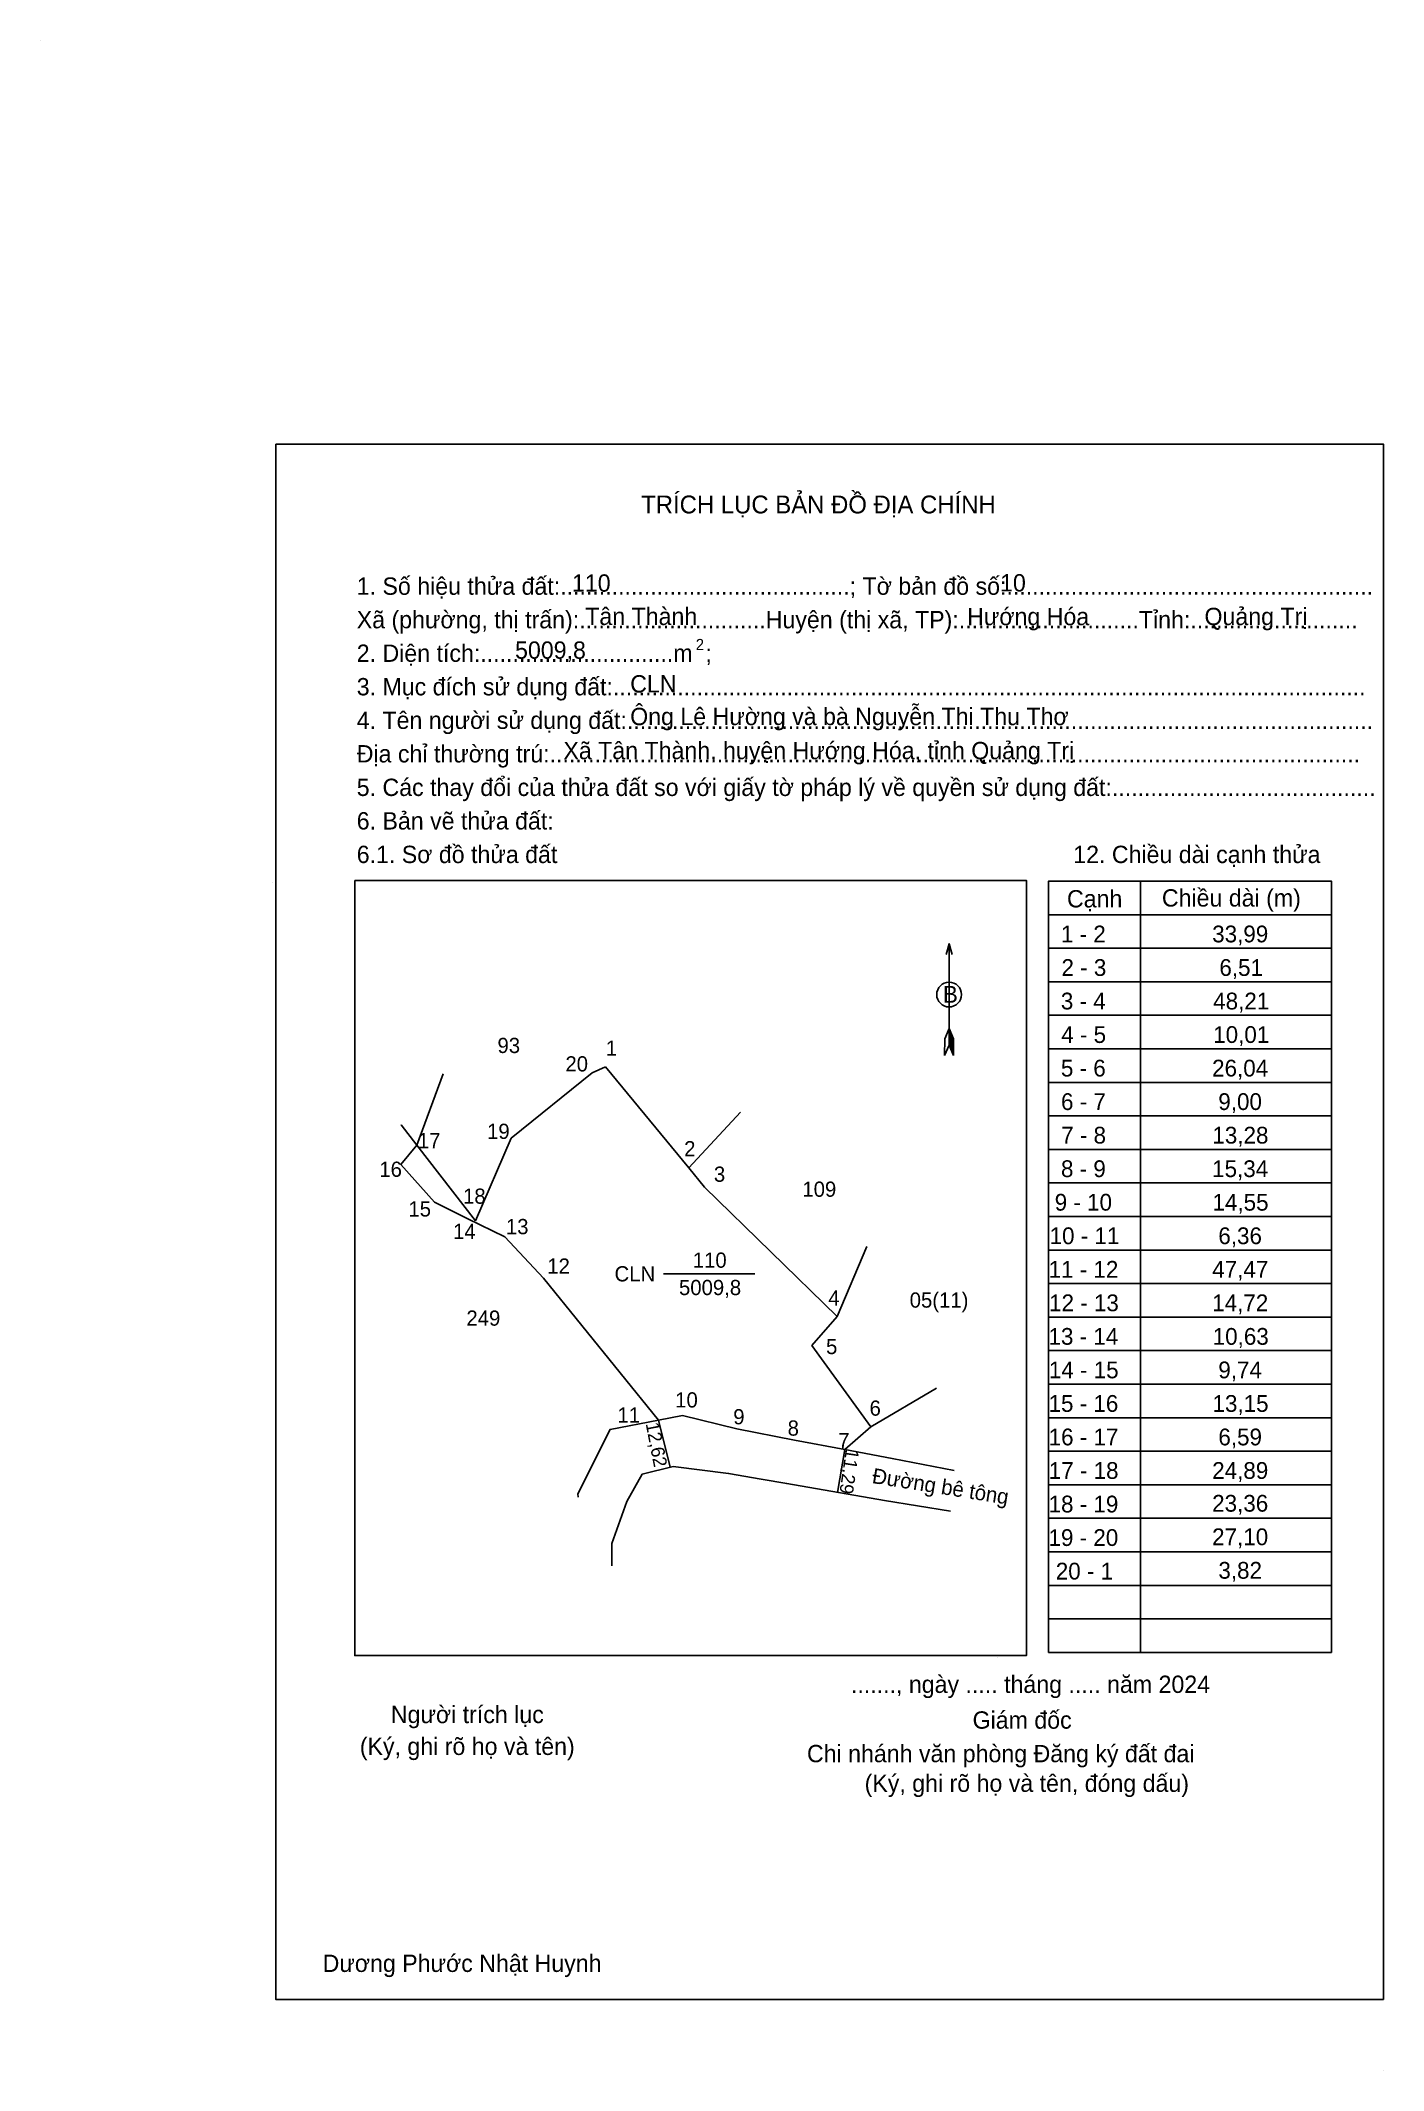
# Model space of a CAD drawing. Extents: x 540779 to 541128, y 1836064 to 1836592.
import ezdxf

# ---------------------------------------------------------------- set-up
doc = ezdxf.new("R2010")
doc.units = 0
for name, color, linetype in [('Level 1', 7, 'Continuous'), ('Level 10', 7, 'Continuous'), ('Level 13', 7, 'Continuous'), ('Level 2', 7, 'Continuous'), ('Level 27', 7, 'Continuous'), ('Level 36', 7, 'Continuous'), ('Level 49', 7, 'Continuous'), ('Level 52', 7, 'Continuous'), ('Level 59', 7, 'Continuous'), ('Level 6', 7, 'Continuous'), ('Level 8', 7, 'Continuous'), ('Level 9', 7, 'Continuous')]:
    doc.layers.add(name, color=color, linetype=linetype)

msp = doc.modelspace()

# ---------------------------------------------------------------- linework, layer by layer
at = {"layer": 'Level 1'}
for p, q in [((540779.05, 1836591.83), (540779.05, 1836591.83)), ((540839.47, 1836373.16), (540839.47, 1836373.16)), ((541065.08, 1836373.38), (541065.08, 1836172.95)), ((541041.11, 1836364.67), (541114.75, 1836364.67)), ((541015.3, 1836357.1), (541015.3, 1836330.74)), ((541041.11, 1836355.95), (541114.75, 1836355.95)), ((541041.11, 1836347.24), (541114.75, 1836347.24)), ((541041.11, 1836338.52), (541114.75, 1836338.52)), ((541014.14, 1836328.05), (541014.2, 1836332.41)), ((541015.3, 1836335.1), (541014.2, 1836332.41)), ((541015.3, 1836335.1), (541016.42, 1836332.41)), ((541015.3, 1836334.72), (541016.42, 1836332.02)), ((541015.3, 1836334.34), (541016.42, 1836331.64)), ((541015.3, 1836333.96), (541016.43, 1836331.25)), ((541015.3, 1836333.57), (541016.43, 1836330.86)), ((541015.3, 1836333.19), (541016.43, 1836330.46)), ((541015.3, 1836332.82), (541016.43, 1836330.07)), ((541015.3, 1836332.44), (541016.45, 1836329.68)), ((541015.3, 1836332.06), (541016.45, 1836329.29)), ((541015.3, 1836331.68), (541016.45, 1836328.89)), ((541016.46, 1836328.05), (541016.42, 1836332.41)), ((541015.3, 1836330.74), (541014.14, 1836328.05)), ((541015.3, 1836331.31), (541016.46, 1836328.52)), ((541015.3, 1836330.74), (541016.46, 1836328.05)), ((541041.11, 1836329.81), (541114.75, 1836329.81)), ((541041.11, 1836321.09), (541114.75, 1836321.09)), ((541041.11, 1836312.38), (541114.75, 1836312.38)), ((541041.11, 1836303.67), (541114.75, 1836303.67)), ((541041.11, 1836294.95), (541114.75, 1836294.95)), ((541041.11, 1836286.24), (541114.75, 1836286.24)), ((541041.11, 1836277.52), (541114.75, 1836277.52)), ((541041.11, 1836268.81), (541114.75, 1836268.81)), ((541041.11, 1836260.09), (541114.75, 1836260.09)), ((541041.11, 1836251.38), (541114.75, 1836251.38)), ((541041.11, 1836242.66), (541114.75, 1836242.66)), ((541041.11, 1836233.95), (541114.75, 1836233.95)), ((541041.11, 1836225.23), (541114.75, 1836225.23)), ((541041.11, 1836216.52), (541114.75, 1836216.52)), ((541041.11, 1836207.8), (541114.75, 1836207.8)), ((541041.11, 1836199.09), (541114.75, 1836199.09)), ((541041.11, 1836190.38), (541114.75, 1836190.38)), ((541041.11, 1836181.66), (541114.75, 1836181.66)), ((541028, 1836171.71), (541028, 1836171.71)), ((541041.11, 1836172.95), (541114.75, 1836172.95)), ((541128.24, 1836064.32), (541128.24, 1836064.32))]:
    msp.add_line(p, q, dxfattribs=at)
for points in [[(541041.11, 1836172.95), (541041.11, 1836373.38), (541114.75, 1836373.38), (541114.75, 1836172.95)], [(541016.06, 1836354.3), (541015.3, 1836357.1), (541014.55, 1836354.3)]]:
    msp.add_lwpolyline(points, dxfattribs=at)
msp.add_circle((541015.3, 1836343.92), 3.22, dxfattribs=at)
at = {"layer": 'Level 10'}
for p, q in [((540901.38, 1836306.61), (540922.49, 1836323.61)), ((540922.49, 1836323.61), (540925.98, 1836325.17)), ((540925.98, 1836325.17), (540947.58, 1836298.92)), ((540892.17, 1836285.14), (540901.38, 1836306.61)), ((540872.69, 1836299.74), (540876.9, 1836304.8)), ((540876.9, 1836304.8), (540892.17, 1836285.14)), ((540881.45, 1836289.93), (540872.69, 1836299.74)), ((540947.58, 1836298.92), (540951.72, 1836293.89)), ((540890.19, 1836285.64), (540881.45, 1836289.93)), ((540951.72, 1836293.89), (540986.22, 1836260.21)), ((540899.73, 1836280.96), (540890.19, 1836285.64)), ((540909.82, 1836270.24), (540899.73, 1836280.96)), ((540939.69, 1836233.34), (540909.82, 1836270.24)), ((540986.22, 1836260.21), (540979.63, 1836252.68)), ((540979.63, 1836252.68), (540994.94, 1836231.61)), ((540939.69, 1836233.34), (540945.93, 1836234.54)), ((540945.93, 1836234.54), (540960.06, 1836231.07)), ((540994.94, 1836231.61), (540988.17, 1836225.68)), ((540960.06, 1836231.07), (540975.12, 1836228.15)), ((540975.12, 1836228.15), (540988.17, 1836225.68))]:
    msp.add_line(p, q, dxfattribs=at)
msp.add_lwpolyline([(540860.73, 1836373.58), (541035.39, 1836373.58), (541035.39, 1836172.13), (540860.73, 1836172.13)], close=True, dxfattribs=at)
msp.add_lwpolyline([(540876.9, 1836304.8), (540872.81, 1836310.06), (540872.81, 1836310.06)], dxfattribs=at)
at = {"layer": 'Level 2'}
msp.add_lwpolyline([(540840.18, 1836486.97), (541128.23, 1836486.97), (541128.23, 1836082.76), (540840.18, 1836082.76)], close=True, dxfattribs=at)
at = {"layer": 'Level 27'}
for p, q in [((540876.9, 1836304.8), (540883.73, 1836323.34)), ((540947.58, 1836298.92), (540961.06, 1836313.36)), ((540986.22, 1836260.21), (540993.89, 1836278.42)), ((540994.94, 1836231.61), (541011.99, 1836241.59))]:
    msp.add_line(p, q, dxfattribs=at)
at = {"layer": 'Level 49'}
for p, q in [((540939.69, 1836233.34), (540942.79, 1836221.1)), ((540988.17, 1836225.68), (540986.26, 1836214.55))]:
    msp.add_line(p, q, dxfattribs=at)
at = {"layer": 'Level 59'}
for p, q in [((540872.81, 1836310.06), (540876.9, 1836304.8)), ((540881.45, 1836289.93), (540872.69, 1836299.74))]:
    msp.add_line(p, q, dxfattribs=at)
at = {"layer": 'Level 8'}
msp.add_line((541015.68, 1836209.69), (540998.5, 1836212.45), dxfattribs=at)
for points in [[(540918.88, 1836213.27), (540918.78, 1836214.15), (540927.14, 1836230.92), (540939.69, 1836233.34)], [(540966.41, 1836217.98), (540957.97, 1836219.45), (540943.56, 1836221.3), (540935.46, 1836219.25), (540931.5, 1836212.17), (540927.6, 1836201.28), (540927.58, 1836195.42)], [(540988.17, 1836225.68), (541000.45, 1836223.36), (541016.59, 1836220.24)], [(540966.41, 1836217.98), (540973.09, 1836216.81), (540998.5, 1836212.45)]]:
    msp.add_lwpolyline(points, dxfattribs=at)
at = {"layer": 'Level 9'}
msp.add_line((540941.06, 1836271.34), (540964.77, 1836271.34), dxfattribs=at)

# ---------------------------------------------------------------- texts
at = {"layer": 'Level 1'}
for s, height, p in [('TRÍCH LỤC BẢN ĐỒ ĐỊA CHÍNH', 4.648, (540935.22, 1836468.95)), ('1. Số hiệu thửa đất:.............................................; Tờ bản đồ số:.........................................................', 4.50255, (540861.26, 1836447.81)), ('Xã (phường, thị trấn):.............................Huyện (thị xã, TP):............................Tỉnh:..........................', 4.50255, (540861.26, 1836439.1)), ('2. Diện tích:..............................m  ;', 4.5026, (540861.26, 1836430.38)), ('2', 2.9, (540949.42, 1836433.43)), ('3. Mục đích sử dụng đất:.....................................................................................................................', 4.50255, (540861.26, 1836421.67)), ('4. Tên người sử dụng đất:....................................................................................................................', 4.50255, (540861.26, 1836412.95)), ('Địa chỉ thường trú:..............................................................................................................................', 4.50255, (540861.26, 1836404.24)), ('5. Các thay đổi của thửa đất so với giấy tờ pháp lý về quyền sử dụng đất:.........................................', 4.50255, (540861.26, 1836395.52)), ('6. Bản vẽ thửa đất:', 4.5026, (540861.26, 1836386.81)), ('6.1. Sơ đồ thửa đất', 4.5026, (540861.26, 1836378.09)), ('12. Chiều dài cạnh thửa', 4.5026, (541047.58, 1836378.09)), ('Cạnh', 4.503, (541045.95, 1836366.56)), ('Chiều dài (m)', 4.5026, (541070.63, 1836366.78)), ('B', 4.36, (541013.69, 1836341.8)), ('......., ngày ..... tháng ..... năm 2024', 4.5026, (540989.78, 1836162.42)), ('Người trích lục', 4.5026, (540870.13, 1836154.58)), ('Giám đốc', 4.503, (541021.4, 1836153.13)), ('(Ký, ghi rõ họ và tên)', 4.5026, (540862.06, 1836146.3)), ('Chi nhánh văn phòng Đăng ký đất đai', 4.5026, (540978.34, 1836144.41)), ('(Ký, ghi rõ họ và tên, đóng dấu)', 4.5026, (540993.33, 1836136.71)), ('Dương Phước Nhật Huynh', 4.5026, (540852.39, 1836089.91))]:
    msp.add_text(s, height=height, dxfattribs=at).set_placement(p)
at = {"layer": 'Level 13'}
for s, p in [('110', (540948.64, 1836272.92)), ('CLN', (540928.3, 1836269.37)), ('5009,8', (540945.06, 1836265.81))]:
    msp.add_text(s, height=3.95, dxfattribs=at).set_placement(p)
at = {"layer": 'Level 36'}
for s, p in [('109', (540977.14, 1836291.36)), ('05(11)', (541005.05, 1836262.55))]:
    msp.add_text(s, height=3.95, dxfattribs=at).set_placement(p)
at = {"layer": 'Level 52'}
for s, p in [('1 - 2', (541044.38, 1836357.48)), ('33,99', (541083.71, 1836357.48)), ('2 - 3', (541044.52, 1836348.76)), ('6,51', (541085.58, 1836348.76)), ('3 - 4', (541044.36, 1836340.05)), ('48,21', (541083.97, 1836340.05)), ('4 - 5', (541044.46, 1836331.34)), ('10,01', (541083.97, 1836331.34)), ('5 - 6', (541044.37, 1836322.62)), ('26,04', (541083.69, 1836322.62)), ('6 - 7', (541044.4, 1836313.91)), ('9,00', (541085.3, 1836313.91)), ('7 - 8', (541044.44, 1836305.19)), ('13,28', (541083.76, 1836305.19)), ('8 - 9', (541044.39, 1836296.48)), ('15,34', (541083.69, 1836296.48)), ('9 - 10', (541042.76, 1836287.76)), ('14,55', (541083.79, 1836287.76)), ('10 - 11', (541041.43, 1836279.05)), ('6,36', (541085.31, 1836279.05)), ('11 - 12', (541041.17, 1836270.33)), ('47,47', (541083.72, 1836270.33)), ('12 - 13', (541041.3, 1836261.62)), ('14,72', (541083.71, 1836261.62)), ('13 - 14', (541041.14, 1836252.9)), ('10,63', (541083.84, 1836252.9)), ('14 - 15', (541041.24, 1836244.19)), ('9,74', (541085.3, 1836244.19)), ('15 - 16', (541041.16, 1836235.47)), ('13,15', (541083.79, 1836235.47)), ('16 - 17', (541041.18, 1836226.76)), ('6,59', (541085.32, 1836226.76)), ('17 - 18', (541041.22, 1836218.05)), ('24,89', (541083.71, 1836218.05)), ('18 - 19', (541041.17, 1836209.33)), ('23,36', (541083.7, 1836209.53)), ('19 - 20', (541041.15, 1836200.62)), ('27,10', (541083.69, 1836200.82)), ('20 - 1', (541043.04, 1836191.9)), ('3,82', (541085.32, 1836192.11))]:
    msp.add_text(s, height=4.357, dxfattribs=at).set_placement(p)
at = {"layer": 'Level 6'}
for s, height, p in [('110', 4.503, (540917.23, 1836448.61)), ('10', 4.503, (541028.55, 1836448.67)), ('Tân Thành', 4.503, (540920.68, 1836439.95)), ('Hướng Hóa', 4.503, (541019.98, 1836439.9)), ('Quảng Trị', 4.503, (541081.71, 1836439.92)), ('5009,8', 4.503, (540902.43, 1836431.18)), ('CLN', 4.503, (540932.37, 1836422.42)), ('Ông Lê Hường và bà Nguyễn Thị Thu Thơ', 4.5026, (540932.37, 1836413.93)), ('Xã Tân Thành, huyện Hướng Hóa, tỉnh Quảng Trị', 4.5026, (540915.01, 1836405.07))]:
    msp.add_text(s, height=height, dxfattribs=at).set_placement(p)
at = {"layer": 'Level 9'}
for s, height, p in [('93', 3.952, (540897.86, 1836328.72)), ('1', 3.95, (540926.01, 1836328)), ('20', 3.952, (540915.52, 1836323.93)), ('19', 3.952, (540895.15, 1836306.4)), ('17', 3.952, (540877.16, 1836303.98)), ('2', 3.95, (540946.4, 1836301.88)), ('16', 3.952, (540867.13, 1836296.54)), ('3', 3.95, (540954.14, 1836295.26)), ('15', 3.952, (540874.7, 1836286.22)), ('18', 3.952, (540888.91, 1836289.55)), ('14', 3.952, (540886.32, 1836280.4)), ('13', 3.952, (540900.05, 1836281.64)), ('12', 3.952, (540910.81, 1836271.38)), ('4', 3.95, (540983.88, 1836263.08)), ('249', 3.952, (540889.78, 1836257.86)), ('5', 3.95, (540983.3, 1836250.48)), ('11', 3.952, (540929.06, 1836232.67)), ('10', 3.952, (540944.07, 1836236.6)), ('6', 3.95, (540994.61, 1836234.47)), ('9', 3.95, (540959.17, 1836232.23)), ('8', 3.95, (540973.31, 1836229.28)), ('7', 3.95, (540986.47, 1836226.03))]:
    msp.add_text(s, height=height, dxfattribs=at).set_placement(p)
for s, height, rotation, p in [('12,62', 3.514, 280.9289, (540936.38, 1836232.41)), ('11,29', 3.514, 261.7063, (540988.46, 1836226.03)), ('Đường bê tông', 3.9517, 350.9716, (540995.09, 1836216.98))]:
    msp.add_text(s, height=height, rotation=rotation, dxfattribs=at).set_placement(p)

doc.saveas('drawing.dxf')
